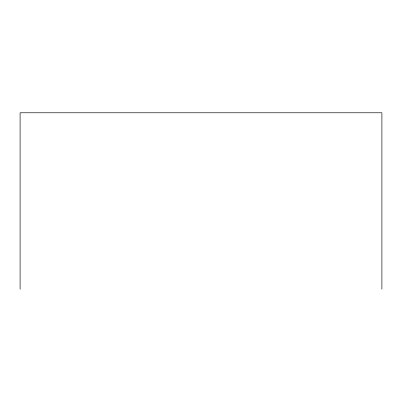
<?xml version="1.0" encoding="UTF-8"?>
<svg xmlns="http://www.w3.org/2000/svg" width="402" height="402" viewBox="0 0 402 402"><rect width="100%" height="100%" fill="white"/><g stroke="black" fill="none" stroke-linecap="round" stroke-linejoin="round"><path stroke-width="0.6" d="M381.9 289.224L381.9 112.776L20.1 112.776L20.1 289.224"/></g></svg>
